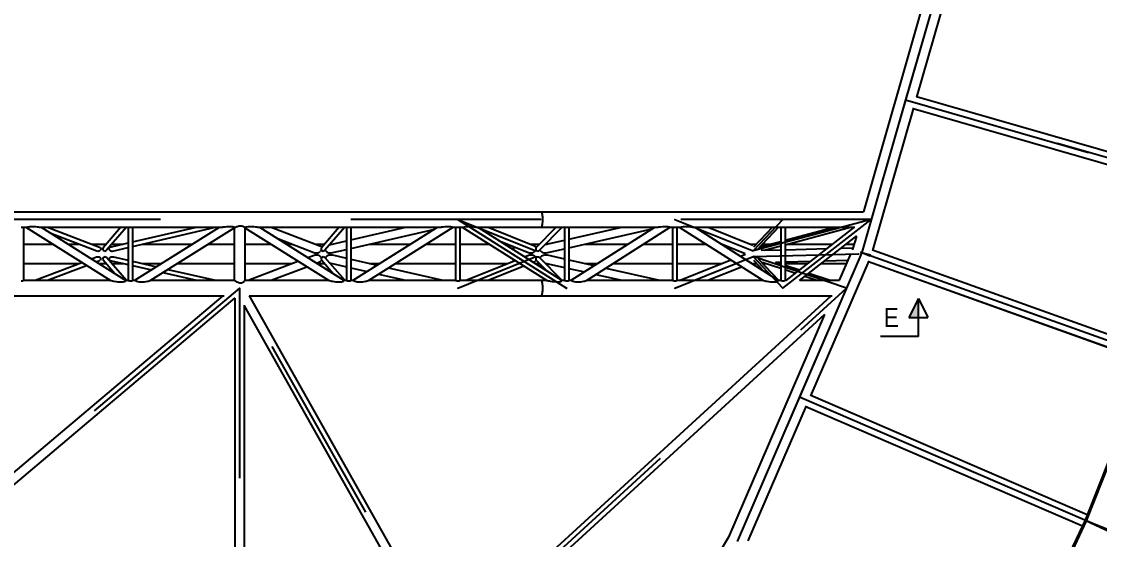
# Model space of a CAD drawing. Header units: millimetres. Extents: x 150209.93 to 150215.05, y 136675.65 to 136679.93.
# Drawn here: x 150214.195 to 150214.761, y 136676.661 to 136676.933 of the extents above; entities that cross this region are included whole.
import ezdxf

# ---------------------------------------------------------------- set-up
doc = ezdxf.new("R2010")
doc.units = ezdxf.units.MM
doc.header["$LTSCALE"] = 0.25
doc.linetypes.add('CENTER', pattern=[50.8, 31.75, -6.35, 6.35, -6.35])
doc.linetypes.add('XKITLINE00', pattern=[0])
doc.styles.add('ARIAL', font='arial.ttf')
doc.styles.add('ROMANS', font='romans.shx')
doc.dimstyles.new('MD300', dxfattribs={"dimtxt": 2.5, "dimasz": 2.5, "dimexe": 1, "dimexo": 1, "dimgap": 0.5, "dimtad": 1, "dimdec": 1, "dimlfac": 50, "dimrnd": 0.5, "dimdsep": 46, "dimtxsty": 'ROMANS', "dimcen": 1, "dimclrd": 146, "dimclre": 146, "dimclrt": 30, "dimadec": 1, "dimazin": 2, "dimtfac": 1, "dimtdec": 1, "dimtmove": 0, "dimatfit": 1, "dimfxl": 1, "dimtolj": 1, "dimtzin": 0, "dimlwd": -1, "dimlwe": -1, "dimarcsym": 0})

# ---------------------------------------------------------------- blocks, each defined once
blk = doc.blocks.new('çatıı')
at = {"color": 8, "linetype": 'CENTER'}
for p, q in [((28768.7, 6705.8), (28538.4, 5903.8)), ((28768.7, 6705.8), (28538.4, 5903.8)), ((28768.7, 6705.8), (28653.5, 6304.8)), ((28653.5, 6304.8), (28538.4, 5903.8)), ((29532.9, 6051.8), (28653.5, 6304.8)), ((28653.5, 6304.8), (29651.6, 6017.7)), ((27695.3, 5990.3), (26261.4, 5990.3)), ((27476.6, 5990.3), (27762.9, 5810.3)), ((27476.6, 5990.3), (27681.8, 5907.8)), ((28563.2, 5990.3), (27695.3, 5990.3)), ((28047, 5990.3), (28252.9, 5907.8)), ((28563.2, 5990.3), (28252.9, 5907.8)), ((28331.2, 5990.3), (28252.9, 5907.8)), ((28331.2, 5810.3), (28563.2, 5990.3)), ((27476.6, 5810.3), (27681.8, 5892.8)), ((28047, 5810.3), (28252.9, 5892.8)), ((28538.4, 5903.8), (28210.8, 5144.6)), ((28538.4, 5903.8), (28210.8, 5144.6)), ((28252.9, 5892.8), (28530.8, 5900.3)), ((28498.3, 5810.3), (28252.9, 5892.8)), ((28331.2, 5810.3), (28252.9, 5892.8)), ((28538.4, 5903.8), (28374.6, 5524.2)), ((29387.1, 5599.7), (28538.4, 5903.8)), ((28538.4, 5903.8), (29503.3, 5558)), ((26903.1, 5810.3), (25173.6, 4350.3)), ((27725.5, 4350.3), (26903.1, 5810.3)), ((26903.1, 4350.3), (28498.3, 5810.3)), ((26903.1, 5810.3), (26903.1, 4350.3)), ((29128.3, 5198.9), (29298.9, 5631.3)), ((28374.6, 5524.2), (28210.8, 5144.6)), ((29214.4, 5161.8), (28374.6, 5524.2)), ((28374.6, 5524.2), (29327.8, 5112.9)), ((28930.7, 4778.2), (29128.3, 5198.9))]:
    blk.add_line(p, q, dxfattribs=at)
at = {"color": 8, "linetype": 'XKITLINE00'}
for p, q in [((28743.8, 6711.4), (28542.6, 6010.6)), ((28789.6, 6686.7), (28681.9, 6311.5)), ((28682.4, 6313.3), (29443.6, 6094.3)), ((28682.4, 6313.3), (29443.6, 6094.3)), ((28674, 6284.1), (28566.3, 5909)), ((28673.5, 6282.3), (29434.7, 6063.3)), ((28673.5, 6282.3), (29434.7, 6063.3)), ((26261.4, 6010.6), (27695.3, 6010.6)), ((27695.3, 6010.6), (27696.1, 6010.3)), ((27695.3, 6010.6), (27696.1, 6010.3)), ((27695.3, 6010.6), (28543.2, 6010.6)), ((27696.1, 6010.3), (27696.8, 6009.4)), ((27696.1, 6010.3), (27696.8, 6009.4)), ((27696.8, 6009.4), (27697.4, 6007.9)), ((27696.8, 6009.4), (27697.4, 6007.9)), ((27697.4, 6007.9), (27698, 6005.8)), ((27697.4, 6007.9), (27698, 6005.8)), ((27698, 6005.8), (27698.5, 6003.3)), ((27698.5, 5977.2), (27698, 5974.7)), ((27698.5, 6003.3), (27698.9, 6000.4)), ((27698.9, 5980.1), (27698.5, 5977.2)), ((27698.9, 6000.4), (27699.2, 5997.2)), ((27699.2, 5983.3), (27698.9, 5980.1)), ((27699.2, 5997.2), (27699.4, 5993.8)), ((27699.4, 5986.7), (27699.2, 5983.3)), ((27699.4, 5993.8), (27699.5, 5990.3)), ((27699.5, 5990.3), (27699.4, 5986.7)), ((26329.5, 5970.3), (26331.2, 5970.3)), ((26331.2, 5970.3), (26332.8, 5970.2)), ((26332.8, 5970.2), (26334.1, 5970)), ((26334.1, 5970), (26334.5, 5969.9)), ((26334.3, 5970), (26342.7, 5970)), ((26334.4, 5969.9), (26334.5, 5969.9)), ((26334.5, 5969.9), (26334.8, 5970)), ((26334.5, 5969.9), (26334.9, 5969.9)), ((26334.9, 5969.9), (26335.2, 5970)), ((26335.2, 5970), (26335.2, 5830.3)), ((26341.3, 5970), (26563.4, 5830.6)), ((26341.4, 5970), (26342.6, 5969.9)), ((26342.4, 5970), (26342.6, 5970)), ((26342.6, 5969.9), (26344.2, 5970.3)), ((26342.6, 5969.9), (26342.6, 5969.9)), ((26344.2, 5970.3), (26345.5, 5970.5)), ((26345.5, 5970.5), (26346.4, 5970.8)), ((26346.4, 5970.8), (26349.2, 5971.3)), ((26349.2, 5971.3), (26352.2, 5971.6)), ((26352.2, 5971.6), (26352.8, 5971.7)), ((26352.8, 5971.7), (26356.8, 5972.1)), ((26356.8, 5972.1), (26361.4, 5972)), ((26361.4, 5972), (26366.4, 5971.7)), ((26366.4, 5971.7), (26366.9, 5971.6)), ((26366.9, 5971.6), (26371.2, 5971.3)), ((26371.2, 5971.3), (26375.6, 5970.7)), ((26375.6, 5970.7), (26377, 5970.5)), ((26377, 5970.5), (26379.1, 5970.3)), ((26379.1, 5970.3), (26381.5, 5969.9)), ((26381.2, 5970), (26612.9, 5970)), ((26381.3, 5970), (26381.4, 5970)), ((26381.5, 5969.9), (26382.3, 5970)), ((26381.5, 5969.9), (26381.5, 5969.9)), ((26382.3, 5970), (26604.8, 5830.4)), ((26398.4, 5970), (26535.4, 5917.5)), ((26407, 5954.5), (26528.6, 5907.9)), ((26591.2, 5970), (26544.5, 5916)), ((26606.2, 5970), (26554, 5909.6)), ((26610.6, 5970), (26610.6, 5830.6)), ((26610.8, 5970), (26611.6, 5969.9)), ((26611.2, 5970), (26612, 5969.9)), ((26611.6, 5969.9), (26612.7, 5969.9)), ((26612, 5969.9), (26612.7, 5969.9)), ((26612.7, 5969.9), (26612.9, 5970)), ((26612.9, 5970), (26614.5, 5970.2)), ((26614.5, 5970.2), (26616.3, 5970.3)), ((26616.3, 5970.3), (26618, 5970.3)), ((26618, 5970.3), (26619.6, 5970.2)), ((26619.6, 5970.2), (26620.9, 5970)), ((26620.9, 5970), (26621.3, 5969.9)), ((26621.1, 5970), (26853.3, 5970)), ((26621.2, 5969.9), (26621.3, 5969.9)), ((26621.3, 5969.9), (26621.6, 5970)), ((26621.3, 5969.9), (26621.7, 5969.9)), ((26621.7, 5969.9), (26622, 5970)), ((26622, 5919.7), (26840.2, 5970)), ((26622, 5931.3), (26789.7, 5970)), ((26622, 5970), (26622, 5830.3)), ((26628.1, 5830.6), (26850.2, 5970)), ((26668.7, 5830.3), (26890.8, 5969.7)), ((26851.1, 5970), (26852.8, 5969.9)), ((26852, 5970), (26853, 5969.9)), ((26852.8, 5969.9), (26852.9, 5969.9)), ((26852.9, 5969.9), (26856.2, 5970.3)), ((26856.2, 5970.3), (26858.7, 5970.5)), ((26858.7, 5970.5), (26860.5, 5970.8)), ((26860.5, 5970.8), (26865.4, 5971.3)), ((26865.4, 5971.3), (26869.9, 5971.6)), ((26869.9, 5971.6), (26870.6, 5971.7)), ((26870.6, 5971.7), (26875.7, 5972)), ((26875.7, 5972), (26880.2, 5972)), ((26880.2, 5972), (26883.9, 5971.7)), ((26883.9, 5971.7), (26884.3, 5971.6)), ((26884.3, 5971.6), (26887, 5971.3)), ((26887, 5971.3), (26889.1, 5970.8)), ((26889.1, 5970.8), (26889.5, 5970.5)), ((26889.4, 5968.8), (26889.4, 5830.6)), ((26889.5, 5970.5), (26890.5, 5970.3)), ((26890, 5969.2), (26890.5, 5969.3)), ((26890.5, 5970.3), (26891, 5969.9)), ((26890.8, 5969.7), (26890.5, 5969.3)), ((26890.6, 5969.5), (26890.7, 5969.6)), ((26890.8, 5969.7), (26891.1, 5970)), ((26891, 5970), (26891.1, 5970)), ((26891.1, 5970), (26892.4, 5970.4)), ((26892.4, 5970.4), (26893.1, 5970.5)), ((26893.1, 5970.5), (26894.5, 5971.1)), ((26894.5, 5971.1), (26896.3, 5971.6)), ((26896.3, 5971.6), (26897.1, 5972)), ((26897.1, 5972), (26900, 5973)), ((26900, 5973), (26902.2, 5973.4)), ((26902.2, 5973.4), (26903.1, 5973.6)), ((26903.1, 5973.6), (26906.1, 5973.8)), ((26906.1, 5973.8), (26909, 5973.5)), ((26909, 5973.5), (26909.3, 5973.4)), ((26909.3, 5973.4), (26911.6, 5972.8)), ((26911.6, 5972.8), (26913.7, 5971.8)), ((26913.7, 5971.8), (26913.9, 5971.6)), ((26913.9, 5971.6), (26915.4, 5971)), ((26915.4, 5971), (26915.9, 5970.5)), ((26915.9, 5970.5), (26916.4, 5970.3)), ((26916.4, 5970.3), (26916.5, 5970.1)), ((26916.5, 5970), (26917.8, 5970.3)), ((26916.5, 5970.1), (26916.7, 5969.2)), ((26916.7, 5969.2), (26916.7, 5830)), ((26916.7, 5968.8), (27137, 5830.6)), ((26917.8, 5970.3), (26919.1, 5970.5)), ((26919.1, 5970.5), (26920, 5970.8)), ((26920, 5970.8), (26922.8, 5971.3)), ((26922.8, 5971.3), (26925.8, 5971.6)), ((26925.8, 5971.6), (26926.4, 5971.7)), ((26926.4, 5971.7), (26930.4, 5972.1)), ((26930.4, 5972.1), (26935, 5972)), ((26935, 5972), (26940, 5971.7)), ((26940, 5971.7), (26940.5, 5971.6)), ((26940.5, 5971.6), (26944.8, 5971.3)), ((26944.8, 5971.3), (26949.2, 5970.7)), ((26949.2, 5970.7), (26950.6, 5970.5)), ((26950.6, 5970.5), (26952.7, 5970.3)), ((26952.7, 5970.3), (26955.1, 5969.9)), ((26954.8, 5970), (27186.5, 5970)), ((26954.9, 5970), (26955, 5970)), ((26955.1, 5969.9), (26955.9, 5970)), ((26955.1, 5969.9), (26955.1, 5969.9)), ((26955.9, 5970), (27178.4, 5830.4)), ((26986.7, 5970), (27114.6, 5921)), ((27164.8, 5970), (27118.3, 5916.2)), ((27179.8, 5970), (27127.6, 5909.6)), ((27184.2, 5970), (27184.2, 5830.6)), ((27184.4, 5970), (27185.2, 5969.9)), ((27184.8, 5970), (27185.6, 5969.9)), ((27185.2, 5969.9), (27186.3, 5969.9)), ((27185.6, 5969.9), (27186.3, 5969.9)), ((27186.3, 5969.9), (27186.5, 5970)), ((27186.5, 5970), (27188.1, 5970.2)), ((27188.1, 5970.2), (27189.9, 5970.3)), ((27189.9, 5970.3), (27191.6, 5970.3)), ((27191.6, 5970.3), (27193.2, 5970.2)), ((27193.2, 5970.2), (27194.5, 5970)), ((27194.5, 5970), (27194.9, 5969.9)), ((27194.7, 5970), (27426.9, 5970)), ((27194.8, 5969.9), (27194.9, 5969.9)), ((27194.9, 5969.9), (27195.2, 5970)), ((27194.9, 5969.9), (27195.3, 5969.9)), ((27195.3, 5969.9), (27195.6, 5970)), ((27195.6, 5936.7), (27340, 5970)), ((27195.6, 5970), (27195.6, 5830.3)), ((27195.6, 5914.3), (27416.1, 5965.1)), ((27201.7, 5830.6), (27423.8, 5970)), ((27242.3, 5830.3), (27464.8, 5970)), ((27424.6, 5970), (27426.4, 5969.9)), ((27425.5, 5970), (27426.5, 5969.9)), ((27426.4, 5969.9), (27426.5, 5969.9)), ((27426.5, 5969.9), (27429.8, 5970.3)), ((27429.8, 5970.3), (27432.3, 5970.5)), ((27432.3, 5970.5), (27434.1, 5970.8)), ((27434.1, 5970.8), (27439, 5971.3)), ((27439, 5971.3), (27443.5, 5971.6)), ((27443.5, 5971.6), (27444.2, 5971.7)), ((27444.2, 5971.7), (27449.3, 5972.1)), ((27449.3, 5972.1), (27453.8, 5972.1)), ((27453.8, 5972.1), (27457.5, 5971.7)), ((27457.5, 5971.7), (27457.9, 5971.6)), ((27457.9, 5971.6), (27460.6, 5971.3)), ((27460.6, 5971.3), (27462.7, 5970.8)), ((27462.7, 5970.8), (27463.1, 5970.5)), ((27463.1, 5970.5), (27464.1, 5970.3)), ((27464.1, 5970.3), (27464.6, 5969.9)), ((27464.6, 5970), (27473.3, 5970)), ((27464.6, 5969.9), (27464.8, 5970)), ((27470.9, 5970), (27470.9, 5830.6)), ((27471.2, 5970), (27472, 5969.9)), ((27471.6, 5970), (27472.4, 5969.9)), ((27472, 5969.9), (27473, 5969.9)), ((27472.4, 5969.9), (27473.1, 5969.9)), ((27473, 5969.9), (27473.3, 5970)), ((27473.3, 5970), (27474.9, 5970.2)), ((27474.9, 5970.2), (27476.6, 5970.3)), ((27476.6, 5970.3), (27478.4, 5970.3)), ((27478.4, 5970.3), (27480, 5970.2)), ((27480, 5970.2), (27481.3, 5970)), ((27481.3, 5970), (27481.7, 5969.9)), ((27481.5, 5970), (27489.9, 5970)), ((27481.6, 5969.9), (27481.7, 5969.9)), ((27481.7, 5969.9), (27481.9, 5970)), ((27481.7, 5969.9), (27482.1, 5969.9)), ((27482.1, 5969.9), (27482.3, 5970)), ((27482.3, 5970), (27482.3, 5830.3)), ((27488.4, 5970), (27710, 5830.6)), ((27488.6, 5970), (27489.7, 5969.9)), ((27489.5, 5970), (27489.8, 5970)), ((27489.7, 5969.9), (27489.8, 5969.9)), ((27489.8, 5969.9), (27491.4, 5970.3)), ((27491.4, 5970.3), (27492.7, 5970.4)), ((27492.7, 5970.4), (27493.6, 5970.8)), ((27493.6, 5970.8), (27496.4, 5971.3)), ((27496.4, 5971.3), (27499.4, 5971.6)), ((27499.4, 5971.6), (27500, 5971.7)), ((27500, 5971.7), (27504.1, 5972)), ((27504.1, 5972), (27508.7, 5971.9)), ((27508.7, 5971.9), (27513.7, 5971.6)), ((27513.7, 5971.6), (27514, 5971.6)), ((27514, 5971.6), (27518.4, 5971.2)), ((27518.4, 5971.2), (27522.8, 5970.7)), ((27522.8, 5970.7), (27524, 5970.4)), ((27524, 5970.4), (27526.3, 5970.2)), ((27526.3, 5970.2), (27528.5, 5969.9)), ((27528.1, 5970), (27695.3, 5970)), ((27528.5, 5969.9), (27528.6, 5969.9)), ((27528.6, 5969.9), (27529.4, 5970)), ((27529.4, 5970), (27751.4, 5830.4)), ((27556.5, 5970), (27678.2, 5921)), ((27735, 5970), (27682.1, 5916.2)), ((27750.8, 5970), (27691.5, 5909.6)), ((27695.3, 5970), (27696.1, 5970.3)), ((27695.3, 5970), (27696.1, 5970.3)), ((27695.3, 5970), (27759.7, 5970)), ((27696.8, 5971.2), (27696.1, 5970.3)), ((27696.8, 5971.2), (27696.1, 5970.3)), ((27697.4, 5972.7), (27696.8, 5971.2)), ((27697.4, 5972.7), (27696.8, 5971.2)), ((27698, 5974.7), (27697.4, 5972.7)), ((27698, 5974.7), (27697.4, 5972.7)), ((27757.2, 5970), (27757.2, 5830.6)), ((27757.4, 5970), (27758.2, 5969.9)), ((27757.8, 5970), (27758.6, 5969.9)), ((27758.2, 5969.9), (27759.4, 5969.9)), ((27758.6, 5969.9), (27759.4, 5969.9)), ((27759.4, 5969.9), (27759.5, 5970)), ((27759.5, 5970), (27761.1, 5970.1)), ((27761.1, 5970.1), (27762.9, 5970.3)), ((27762.9, 5970.3), (27764.6, 5970.3)), ((27764.6, 5970.3), (27766.2, 5970.2)), ((27766.2, 5970.2), (27767.5, 5970.1)), ((27767.5, 5970.1), (27767.9, 5969.9)), ((27767.8, 5970), (27997.8, 5970)), ((27767.9, 5969.9), (27768.2, 5970)), ((27767.9, 5969.9), (27768.3, 5969.9)), ((27768.3, 5969.9), (27768.6, 5970)), ((27768.6, 5938.6), (27907.6, 5970)), ((27768.6, 5970), (27768.6, 5830.3)), ((27768.6, 5916.2), (27987.9, 5965.7)), ((27774.5, 5830.6), (27994.6, 5970)), ((27814.9, 5830.3), (28035.3, 5970)), ((27995.4, 5970), (27997.2, 5969.9)), ((27996.3, 5970), (27997.5, 5969.9)), ((27997.2, 5969.9), (27997.4, 5969.9)), ((27997.4, 5969.9), (28000.5, 5970.3)), ((28000.5, 5970.3), (28003.3, 5970.5)), ((28003.3, 5970.5), (28004.7, 5970.7)), ((28004.7, 5970.7), (28009.7, 5971.3)), ((28009.7, 5971.3), (28014.5, 5971.7)), ((28014.5, 5971.7), (28014.8, 5971.7)), ((28014.8, 5971.7), (28019.9, 5972.1)), ((28019.9, 5972.1), (28024.5, 5972.1)), ((28024.5, 5972.1), (28028.2, 5971.8)), ((28028.2, 5971.8), (28028.7, 5971.7)), ((28028.7, 5971.7), (28031.2, 5971.4)), ((28031.2, 5971.4), (28033.3, 5970.8)), ((28033.3, 5970.8), (28033.8, 5970.5)), ((28033.8, 5970.5), (28034.6, 5970.3)), ((28034.6, 5970.3), (28035.2, 5970)), ((28035.2, 5970), (28043.7, 5970)), ((28035.2, 5970), (28035.3, 5970)), ((28035.2, 5969.9), (28035.3, 5970)), ((28041.3, 5970), (28041.3, 5830.6)), ((28041.5, 5970), (28041.6, 5970)), ((28041.6, 5970), (28042.4, 5969.9)), ((28041.9, 5970), (28042, 5970)), ((28042.4, 5970), (28042.7, 5969.9)), ((28042.4, 5969.9), (28043.5, 5969.9)), ((28043.5, 5969.9), (28043.7, 5970)), ((28043.7, 5970), (28045.2, 5970.2)), ((28045.2, 5970.2), (28047, 5970.3)), ((28047, 5970.3), (28048.8, 5970.3)), ((28048.8, 5970.3), (28050.4, 5970.2)), ((28050.4, 5970.2), (28051.6, 5970.1)), ((28051.6, 5970.1), (28052.1, 5969.9)), ((28052, 5970), (28060.2, 5970)), ((28052.1, 5970), (28052.3, 5970)), ((28052.1, 5969.9), (28052.3, 5970)), ((28052.1, 5969.9), (28052.4, 5969.9)), ((28052.4, 5969.9), (28052.7, 5970)), ((28052.5, 5970), (28052.7, 5970)), ((28052.7, 5970), (28052.7, 5830.3)), ((28058.7, 5970), (28278.7, 5830.6)), ((28058.7, 5970), (28058.8, 5969.9)), ((28058.8, 5969.9), (28058.8, 5969.9)), ((28058.8, 5969.9), (28060, 5969.9)), ((28059.7, 5970), (28059.7, 5969.9)), ((28060, 5969.9), (28060.1, 5969.9)), ((28060.1, 5969.9), (28061.5, 5970.3)), ((28061.5, 5970.3), (28063.2, 5970.6)), ((28063.2, 5970.6), (28063.7, 5970.8)), ((28063.7, 5970.8), (28066.5, 5971.4)), ((28066.5, 5971.4), (28069.8, 5971.8)), ((28069.8, 5971.8), (28070, 5971.8)), ((28070, 5971.8), (28073.9, 5972.2)), ((28073.9, 5972.2), (28078.4, 5972.2)), ((28078.4, 5972.2), (28083.3, 5971.9)), ((28083.3, 5971.9), (28084.4, 5971.8)), ((28084.4, 5971.8), (28088.1, 5971.5)), ((28088.1, 5971.5), (28092.5, 5970.9)), ((28092.5, 5970.9), (28094.4, 5970.6)), ((28094.4, 5970.6), (28096, 5970.4)), ((28096, 5970.4), (28098.5, 5970)), ((28098.5, 5970), (28098.7, 5969.9)), ((28098.6, 5970), (28327.8, 5970)), ((28098.7, 5969.9), (28099.5, 5969.9)), ((28099.4, 5970), (28099.4, 5969.9)), ((28099.5, 5969.9), (28319.9, 5830.3)), ((28134.4, 5970), (28252.2, 5922.8)), ((28304.1, 5970), (28254.1, 5917.3)), ((28319.7, 5970), (28262.6, 5909.8)), ((28325.5, 5970), (28325.5, 5830.6)), ((28325.7, 5969.9), (28325.7, 5969.9)), ((28325.7, 5970), (28325.7, 5969.9)), ((28325.7, 5969.9), (28326.6, 5969.9)), ((28326, 5970), (28326.1, 5969.9)), ((28326.6, 5969.9), (28327.7, 5969.9)), ((28327.7, 5969.9), (28327.8, 5970)), ((28327.8, 5970), (28329.4, 5970.2)), ((28329.4, 5970.2), (28331.2, 5970.3)), ((28331.2, 5970.3), (28332.9, 5970.3)), ((28332.9, 5970.3), (28334.5, 5970.3)), ((28334.5, 5970.3), (28335.8, 5970.1)), ((28335.8, 5970.1), (28336.3, 5969.9)), ((28336.2, 5970), (28520.6, 5970)), ((28336.3, 5969.9), (28336.6, 5969.9)), ((28336.3, 5970), (28336.3, 5969.9)), ((28336.6, 5970), (28336.7, 5969.9)), ((28336.6, 5969.9), (28336.9, 5969.9)), ((28336.9, 5924.2), (28509, 5970)), ((28336.9, 5936), (28464.7, 5970)), ((28336.9, 5969.9), (28336.9, 5830.4)), ((28339.5, 5830.5), (28519.3, 5970)), ((26335.2, 5925.7), (26411.9, 5925.7)), ((26452.9, 5925.7), (26482.3, 5925.7)), ((26514, 5925.7), (26552.9, 5925.7)), ((26563.1, 5917.8), (26610.6, 5928.7)), ((26567.9, 5925.7), (26597.4, 5925.7)), ((26647.8, 5925.7), (26779.6, 5925.7)), ((26820.7, 5925.7), (26889.4, 5925.7)), ((26916.7, 5925.7), (26985.5, 5925.7)), ((27003.6, 5940.1), (27098.4, 5903.7)), ((27026.5, 5925.7), (27041.2, 5925.7)), ((27102.3, 5925.7), (27126.5, 5925.7)), ((27114.6, 5921), (27116.5, 5919.9)), ((27140, 5923.9), (27184.2, 5934.1)), ((27141.5, 5925.7), (27147.7, 5925.7)), ((27244.7, 5925.7), (27353.2, 5925.7)), ((27394.2, 5925.7), (27470.9, 5925.7)), ((27482.3, 5925.7), (27558.9, 5925.7)), ((27585.5, 5934.7), (27662.4, 5903.8)), ((27599.9, 5925.7), (27607.9, 5925.7)), ((27666.6, 5925.7), (27691.5, 5925.7)), ((27678.2, 5921), (27680.1, 5919.9)), ((27706, 5924.4), (27757.2, 5936)), ((27707.2, 5925.7), (27711.5, 5925.7)), ((27810.5, 5925.7), (27924.6, 5925.7)), ((27965.4, 5925.7), (28041.3, 5925.7)), ((28052.7, 5925.7), (28128.6, 5925.7)), ((28165.7, 5928), (28231.9, 5901.5)), ((28169.4, 5925.7), (28171.5, 5925.7)), ((28244.9, 5925.7), (28262.1, 5925.7)), ((28270.8, 5918.4), (28325.5, 5933)), ((28277.7, 5925.7), (28298.1, 5925.7)), ((28282.1, 5909.7), (28325.5, 5921.2)), ((28342.4, 5925.7), (28462.1, 5925.7)), ((28374.8, 5830.3), (28525.5, 5947.2)), ((28497.8, 5925.7), (28518.3, 5925.7)), ((28524.2, 5946.1), (28514.4, 5912.3)), ((26514.3, 5887.2), (26527.3, 5892.1)), ((26527.3, 5892.1), (26529.4, 5892.7)), ((26528.6, 5907.9), (26530.8, 5907.5)), ((26529.4, 5892.7), (26531.7, 5892.7)), ((26530.8, 5907.5), (26533, 5907.7)), ((26531.7, 5892.7), (26533.9, 5892.2)), ((26533, 5907.7), (26535.1, 5908.3)), ((26533.9, 5892.2), (26535.7, 5891.2)), ((26535.1, 5908.3), (26536.8, 5909.5)), ((26535.4, 5917.5), (26537.1, 5916.7)), ((26537, 5909.8), (26536.8, 5909.5)), ((26538, 5910.9), (26537, 5909.8)), ((26537.1, 5916.7), (26537.1, 5916.6)), ((26537.1, 5916.6), (26538.2, 5915.5)), ((26538.7, 5912.5), (26538, 5910.9)), ((26538.2, 5915.5), (26538.8, 5914.1)), ((26538.8, 5914.1), (26538.7, 5913.4)), ((26538.7, 5913.4), (26538.7, 5912.5)), ((26543.8, 5914.6), (26543.7, 5913.4)), ((26543.7, 5913.4), (26543.7, 5913.1)), ((26543.7, 5913.1), (26544.1, 5911.4)), ((26544.5, 5916), (26543.8, 5914.6)), ((26544.1, 5911.4), (26544.9, 5910)), ((26544.9, 5910), (26545.1, 5909.8)), ((26545.1, 5909.8), (26546.2, 5908.7)), ((26546.2, 5908.7), (26547.8, 5907.9)), ((26546.4, 5891.6), (26548, 5892.4)), ((26547.8, 5907.9), (26549.5, 5907.5)), ((26548, 5892.4), (26549.8, 5892.8)), ((26549.5, 5907.5), (26551.2, 5907.7)), ((26549.8, 5892.8), (26551.5, 5892.6)), ((26551.2, 5907.7), (26552.8, 5908.4)), ((26551.5, 5892.6), (26553, 5891.8)), ((26552.8, 5908.4), (26554, 5909.6)), ((26560.2, 5916.4), (26559.5, 5915.1)), ((26559.5, 5915.1), (26559.7, 5913.6)), ((26559.7, 5913.6), (26559.8, 5913.4)), ((26559.8, 5913.4), (26560.2, 5912)), ((26560.2, 5916.4), (26560.5, 5916.6)), ((26560.2, 5912), (26561.4, 5910.4)), ((26560.5, 5916.6), (26561.3, 5917.3)), ((26561.3, 5917.3), (26563.1, 5917.8)), ((26561.4, 5910.4), (26562.2, 5909.8)), ((26562.2, 5909.8), (26563, 5909.1)), ((26563, 5909.1), (26565, 5908.1)), ((26565, 5908.1), (26567.2, 5907.6)), ((26565.5, 5892), (26567.7, 5892.6)), ((26567.2, 5907.6), (26569.4, 5907.6)), ((26567.7, 5892.6), (26570, 5892.7)), ((26569.4, 5907.6), (26610.6, 5917.1)), ((26570, 5892.7), (26572.2, 5892.3)), ((26572.2, 5892.3), (26610.6, 5883.5)), ((27082.3, 5890.6), (27099, 5897)), ((27098.4, 5903.7), (27101.3, 5902.8)), ((27099, 5897), (27102, 5897.7)), ((27101.3, 5902.8), (27104.4, 5902.4)), ((27102, 5897.7), (27105.2, 5897.9)), ((27104.4, 5902.4), (27107.5, 5902.5)), ((27105.2, 5897.9), (27108.2, 5897.5)), ((27107.5, 5902.5), (27110.4, 5903.2)), ((27108.2, 5897.5), (27111, 5896.6)), ((27110.4, 5903.2), (27113, 5904.3)), ((27111, 5896.6), (27113.5, 5895.2)), ((27113, 5904.3), (27115.1, 5906)), ((27113.5, 5895.2), (27114.5, 5894.3)), ((27114.5, 5894.3), (27115.5, 5893.5)), ((27116.9, 5907.9), (27115.1, 5906)), ((27115.5, 5893.5), (27117, 5891.5)), ((27116.5, 5919.9), (27116.8, 5919.5)), ((27116.8, 5919.5), (27117.9, 5918.3)), ((27118, 5909.8), (27116.9, 5907.9)), ((27117.8, 5915.1), (27117.7, 5913.6)), ((27117.7, 5913.6), (27117.8, 5913.4)), ((27118, 5915.5), (27117.8, 5915.1)), ((27117.8, 5913.4), (27117.9, 5911.7)), ((27117.9, 5918.3), (27118.6, 5916.6)), ((27117.9, 5911.7), (27118.2, 5910.7)), ((27118.3, 5916.2), (27118, 5915.5)), ((27118.1, 5910), (27118, 5909.8)), ((27118.3, 5910.5), (27118.1, 5910)), ((27118.2, 5910.7), (27118.3, 5910.3)), ((27118.3, 5910.3), (27118.5, 5910)), ((27118.5, 5910), (27118.7, 5909.8)), ((27118.7, 5909.8), (27119.8, 5908.7)), ((27119.8, 5908.7), (27121.4, 5907.9)), ((27120, 5891.6), (27121.6, 5892.4)), ((27121.4, 5907.9), (27123.1, 5907.5)), ((27121.6, 5892.4), (27123.4, 5892.8)), ((27123.1, 5907.5), (27124.8, 5907.7)), ((27123.4, 5892.8), (27125.1, 5892.6)), ((27124.8, 5907.7), (27126.4, 5908.4)), ((27125.1, 5892.6), (27126.6, 5891.8)), ((27126.4, 5908.4), (27127.6, 5909.6)), ((27128.2, 5910.3), (27128.6, 5909.8)), ((27128.6, 5909.8), (27129.1, 5908.8)), ((27129.1, 5908.8), (27130.9, 5906.8)), ((27130.8, 5892.7), (27129.3, 5890.5)), ((27130.8, 5892.7), (27132.7, 5894.3)), ((27130.9, 5906.8), (27131.9, 5906)), ((27131.9, 5906), (27133, 5905)), ((27132.9, 5894.5), (27132.7, 5894.3)), ((27132.9, 5894.5), (27135.3, 5896.1)), ((27133, 5905), (27135.5, 5903.6)), ((27135.3, 5896.1), (27138, 5897.2)), ((27135.5, 5903.6), (27138.3, 5902.7)), ((27138, 5897.2), (27141.1, 5897.8)), ((27138.3, 5902.7), (27141.3, 5902.4)), ((27141.1, 5897.8), (27144.2, 5897.9)), ((27141.3, 5902.4), (27144.4, 5902.6)), ((27144.2, 5897.9), (27147.3, 5897.4)), ((27144.4, 5902.6), (27184.2, 5911.7)), ((27147.3, 5897.4), (27184.2, 5888.9)), ((27622.2, 5919.9), (27622.6, 5918.2)), ((27622.2, 5919.9), (27622.6, 5918.2)), ((27622.6, 5918.2), (27623.1, 5915.2)), ((27622.6, 5918.2), (27623.1, 5915.2)), ((27623.1, 5915.2), (27623.6, 5911.8)), ((27623.1, 5915.2), (27623.6, 5911.8)), ((27623.6, 5911.8), (27623.7, 5910.7)), ((27623.6, 5911.8), (27623.7, 5910.7)), ((27652.3, 5892.7), (27663, 5897)), ((27662.4, 5903.8), (27665.3, 5902.8)), ((27663, 5897), (27666, 5897.7)), ((27665.3, 5902.8), (27668.4, 5902.4)), ((27666, 5897.7), (27669.1, 5897.9)), ((27668.4, 5902.4), (27671.4, 5902.5)), ((27669.1, 5897.9), (27672.2, 5897.5)), ((27671.4, 5902.5), (27674.2, 5903.2)), ((27672.2, 5897.5), (27674.9, 5896.6)), ((27674.2, 5903.2), (27676.8, 5904.4)), ((27674.9, 5896.6), (27677.3, 5895.2)), ((27676.8, 5904.4), (27678.9, 5906)), ((27677.3, 5895.2), (27678.4, 5894.2)), ((27678.4, 5894.2), (27679.3, 5893.4)), ((27680.7, 5907.9), (27678.9, 5906)), ((27679.3, 5893.4), (27680.9, 5891.4)), ((27680.1, 5919.9), (27680.4, 5919.5)), ((27680.4, 5919.5), (27681.5, 5918.4)), ((27681.7, 5909.8), (27680.7, 5907.9)), ((27681.5, 5918.4), (27682.3, 5916.7)), ((27681.9, 5915.5), (27681.7, 5915.1)), ((27681.7, 5915.1), (27681.7, 5913.5)), ((27681.7, 5913.5), (27681.7, 5913.3)), ((27681.7, 5913.3), (27681.8, 5911.7)), ((27681.9, 5910.1), (27681.7, 5909.8)), ((27681.8, 5911.7), (27682.1, 5910.7)), ((27682.1, 5916.2), (27681.9, 5915.5)), ((27682.1, 5910.8), (27681.9, 5910.1)), ((27682.1, 5910.7), (27682.2, 5910.5)), ((27682.2, 5910.5), (27682.5, 5910)), ((27682.3, 5916.7), (27682.4, 5916.6)), ((27682.4, 5916.6), (27682.4, 5916.5)), ((27682.5, 5910), (27682.6, 5909.8)), ((27682.6, 5909.8), (27683.8, 5908.7)), ((27683.8, 5908.7), (27685.3, 5907.9)), ((27684, 5891.6), (27685.6, 5892.4)), ((27685.3, 5907.9), (27687.1, 5907.5)), ((27685.6, 5892.4), (27687.4, 5892.7)), ((27687.1, 5907.5), (27688.8, 5907.8)), ((27687.4, 5892.7), (27689.1, 5892.5)), ((27688.8, 5907.8), (27690.3, 5908.5)), ((27689.1, 5892.5), (27690.6, 5891.8)), ((27690.3, 5908.5), (27691.5, 5909.6)), ((27691.6, 5909.8), (27691.5, 5909.6)), ((27692.2, 5910.4), (27692.6, 5909.9)), ((27692.6, 5909.9), (27693.2, 5908.9)), ((27693.2, 5908.9), (27695, 5906.8)), ((27695, 5892.6), (27693.3, 5890.5)), ((27695, 5906.8), (27696, 5906.1)), ((27695, 5892.6), (27696.8, 5894.2)), ((27696, 5906.1), (27697.2, 5905.1)), ((27697.1, 5894.5), (27696.8, 5894.2)), ((27697.1, 5894.5), (27699.5, 5896)), ((27697.2, 5905.1), (27699.8, 5903.7)), ((27699.5, 5896), (27702.3, 5897.1)), ((27699.8, 5903.7), (27702.6, 5902.9)), ((27702.3, 5897.1), (27705.4, 5897.7)), ((27702.6, 5902.9), (27705.7, 5902.5)), ((27705.4, 5897.7), (27708.6, 5897.7)), ((27705.7, 5902.5), (27708.8, 5902.7)), ((27708.6, 5897.7), (27711.7, 5897.2)), ((27708.8, 5902.7), (27757.2, 5913.6)), ((27711.7, 5897.2), (27757.2, 5887)), ((28219.4, 5894), (28232.9, 5899.4)), ((28273.7, 5909.4), (28325.5, 5910.8)), ((28336.9, 5911.1), (28447.2, 5914.1)), ((28508.2, 5897.8), (28479.2, 5830.6)), ((28484.1, 5915.1), (28515.5, 5916)), ((28514.4, 5912.3), (28513.7, 5910.7)), ((28534.6, 5904.9), (28561, 5897.3)), ((28534.8, 5905.3), (28560, 5894.5)), ((28541.4, 5902.9), (28541.4, 5902.5)), ((28542, 5902.7), (28542.1, 5902.2)), ((28542.9, 5902.5), (28542.7, 5901.9)), ((28543.1, 5902.4), (28542.8, 5901.9)), ((28566.8, 5910.7), (29300.6, 5647.8)), ((28566.8, 5910.7), (29300.6, 5647.8)), ((26335.2, 5874.9), (26482.2, 5874.9)), ((26366.5, 5830.6), (26488.8, 5877.4)), ((26398.4, 5830.6), (26500.9, 5869.8)), ((26526.4, 5879.6), (26535.4, 5883)), ((26533.9, 5874.9), (26552.9, 5874.9)), ((26535.4, 5883), (26536.5, 5883.7)), ((26535.7, 5891.2), (26536.5, 5890.5)), ((26536.5, 5890.5), (26537.1, 5889.9)), ((26536.5, 5883.7), (26536.9, 5883.9)), ((26537.9, 5885.2), (26536.9, 5883.9)), ((26537.1, 5889.9), (26538, 5888.3)), ((26538.3, 5886.7), (26537.9, 5885.2)), ((26538, 5888.3), (26538.2, 5886.9)), ((26538.2, 5886.9), (26538.3, 5886.7)), ((26544.3, 5888.9), (26543.9, 5887.2)), ((26543.9, 5887.2), (26543.9, 5886.9)), ((26543.9, 5886.9), (26544, 5885.7)), ((26544, 5885.7), (26544.7, 5884.3)), ((26545.2, 5890.3), (26544.3, 5888.9)), ((26544.7, 5884.3), (26575.4, 5848.8)), ((26545.2, 5890.3), (26545.3, 5890.5)), ((26545.3, 5890.5), (26546.4, 5891.6)), ((26553, 5891.8), (26554.2, 5890.7)), ((26554.2, 5890.7), (26606.2, 5830.6)), ((26560.7, 5886.9), (26560.4, 5886.4)), ((26560.4, 5886.4), (26560.5, 5884.9)), ((26560.5, 5884.9), (26561.3, 5883.7)), ((26560.9, 5888), (26560.7, 5886.9)), ((26562, 5889.6), (26560.9, 5888)), ((26561.3, 5883.7), (26561.3, 5883.7)), ((26561.3, 5883.7), (26562.5, 5882.9)), ((26562, 5889.6), (26563.1, 5890.5)), ((26562.5, 5882.9), (26610.6, 5871.8)), ((26563.6, 5890.9), (26563.1, 5890.5)), ((26563.6, 5890.9), (26565.5, 5892)), ((26567.9, 5874.9), (26597.4, 5874.9)), ((26622, 5880.8), (26685, 5866.3)), ((26622, 5869.2), (26671.5, 5857.8)), ((26647.8, 5874.9), (26698.7, 5874.9)), ((26739.7, 5874.9), (26889.4, 5874.9)), ((26916.7, 5874.9), (27041.2, 5874.9)), ((26925.5, 5830.6), (27056.8, 5880.9)), ((26986.6, 5830.6), (27080, 5866.3)), ((27105.5, 5876.1), (27113.2, 5879)), ((27107.5, 5874.9), (27126.5, 5874.9)), ((27113.2, 5879), (27115.3, 5880)), ((27115.3, 5880), (27116.3, 5880.9)), ((27116.3, 5880.9), (27116.9, 5881.3)), ((27118, 5883), (27116.9, 5881.3)), ((27117, 5891.5), (27117.4, 5890.5)), ((27117.4, 5890.5), (27118.1, 5889.3)), ((27118, 5888.8), (27117.8, 5887.1)), ((27117.8, 5887.1), (27117.8, 5886.9)), ((27117.8, 5886.9), (27117.9, 5885.4)), ((27117.9, 5885.4), (27118.1, 5885)), ((27118.1, 5889.3), (27118, 5888.8)), ((27118.1, 5883.7), (27118, 5883)), ((27118.8, 5890.3), (27118.1, 5889.3)), ((27118.1, 5889.3), (27118.1, 5889.2)), ((27118.1, 5885), (27118.3, 5884.3)), ((27118.3, 5884.3), (27118.1, 5883.7)), ((27118.3, 5884.3), (27149, 5848.8)), ((27118.8, 5890.3), (27118.9, 5890.5)), ((27118.9, 5890.5), (27120, 5891.6)), ((27126.6, 5891.8), (27127.8, 5890.7)), ((27127.8, 5890.7), (27179.8, 5830.6)), ((27129.2, 5890.5), (27128.7, 5889.6)), ((27129.3, 5890.5), (27129.2, 5890.5)), ((27140, 5876.6), (27184.2, 5866.4)), ((27141.5, 5874.9), (27147.4, 5874.9)), ((27195.6, 5886.3), (27264.9, 5870.3)), ((27195.6, 5863.8), (27238.7, 5853.8)), ((27245, 5874.9), (27272.2, 5874.9)), ((27313.3, 5874.9), (27470.9, 5874.9)), ((27482.3, 5874.9), (27608, 5874.9)), ((27497.9, 5830.6), (27627.3, 5882.6)), ((27556.4, 5830.6), (27650.1, 5868.3)), ((27622.6, 5882.3), (27622.2, 5880.6)), ((27622.6, 5882.3), (27622.2, 5880.6)), ((27623.1, 5885.3), (27622.6, 5882.3)), ((27623.1, 5885.3), (27622.6, 5882.3)), ((27675.1, 5878.3), (27676.8, 5879)), ((27676.8, 5879), (27678.9, 5879.9)), ((27678.9, 5879.9), (27680, 5880.8)), ((27680, 5880.8), (27680.5, 5881.3)), ((27681.7, 5882.9), (27680.5, 5881.3)), ((27680.6, 5874.9), (27691.5, 5874.9)), ((27680.9, 5891.4), (27681.2, 5890.4)), ((27681.2, 5890.4), (27681.9, 5889.2)), ((27681.9, 5888.8), (27681.7, 5887.2)), ((27681.7, 5887.2), (27681.7, 5887)), ((27681.7, 5887), (27681.8, 5885.4)), ((27681.8, 5883.7), (27681.7, 5882.9)), ((27681.8, 5885.4), (27681.9, 5885)), ((27682.1, 5884.5), (27681.8, 5883.7)), ((27681.9, 5889.2), (27681.9, 5888.9)), ((27682, 5889.1), (27681.9, 5888.8)), ((27681.9, 5885), (27682.2, 5884.3)), ((27682.8, 5890.3), (27682, 5889.1)), ((27682.2, 5884.3), (27709, 5857.1)), ((27682.8, 5890.3), (27682.9, 5890.4)), ((27682.9, 5890.4), (27684, 5891.6)), ((27690.6, 5891.8), (27691.8, 5890.6)), ((27691.8, 5890.6), (27691.8, 5890.5)), ((27691.8, 5890.6), (27750.4, 5831)), ((27693.3, 5890.4), (27692.8, 5889.6)), ((27693.3, 5890.5), (27693.3, 5890.4)), ((27706.1, 5876.1), (27757.2, 5864.5)), ((27707.2, 5874.9), (27711.3, 5874.9)), ((27768.6, 5884.4), (27835.6, 5869.3)), ((27810.7, 5874.9), (27844.4, 5874.9)), ((27885.2, 5874.9), (28041.3, 5874.9)), ((28052.7, 5874.9), (28171.6, 5874.9)), ((28061.1, 5830.6), (28194.4, 5884)), ((28134.2, 5830.6), (28222.7, 5866)), ((28247.7, 5876), (28250.7, 5877.3)), ((28249.6, 5874.9), (28262.1, 5874.9)), ((28254.2, 5883.2), (28280.9, 5855)), ((28265.9, 5887.3), (28319.7, 5830.6)), ((28275.4, 5877.3), (28280.7, 5877.4)), ((28277.7, 5874.9), (28288.3, 5874.9)), ((28279.5, 5877.8), (28325.5, 5862.4)), ((28311.7, 5879), (28325.5, 5874.4)), ((28313.7, 5878.3), (28325.5, 5878.6)), ((28323.9, 5874.9), (28325.5, 5874.9)), ((28336.9, 5879), (28404.3, 5880.8)), ((28336.9, 5874.9), (28396.6, 5874.9)), ((28336.9, 5870.5), (28374.7, 5857.8)), ((28556.7, 5882), (28403.6, 5527.2)), ((28432.3, 5874.9), (28498.3, 5874.9)), ((28441.1, 5881.8), (28502, 5883.4)), ((28556, 5880.4), (29289.8, 5617.5)), ((28556, 5880.3), (29289.8, 5617.4)), ((26701.5, 5850.9), (26789.7, 5830.6)), ((26715, 5859.4), (26840.1, 5830.6)), ((27268.8, 5846.9), (27339.7, 5830.6)), ((27295, 5863.4), (27437.3, 5830.6)), ((27768.6, 5862), (27809.5, 5852.7)), ((27839.5, 5845.9), (27907.5, 5830.6)), ((27865.6, 5862.5), (28006.8, 5830.6)), ((28336.9, 5858.6), (28363.9, 5849.5)), ((28388.7, 5841.1), (28420.1, 5830.6)), ((28399.5, 5849.5), (28455.7, 5830.6)), ((26329.5, 5829.1), (26331.2, 5829.1)), ((26331.2, 5829.1), (26332.8, 5829.3)), ((26332.8, 5829.3), (26334.1, 5829.6)), ((26334.1, 5829.6), (26334.5, 5829.9)), ((26334.5, 5829.9), (26334.9, 5830)), ((26335.2, 5830.3), (26334.9, 5830)), ((26335.2, 5830.6), (26563.4, 5830.6)), ((26563.4, 5830.6), (26563.5, 5830.6)), ((26563.5, 5830.6), (26563.9, 5830.3)), ((26563.9, 5830.3), (26565.7, 5829.9)), ((26565.7, 5829.9), (26565.9, 5829.8)), ((26565.9, 5829.8), (26569.3, 5829)), ((26569.3, 5829), (26571.6, 5828.6)), ((26571.6, 5828.6), (26573.7, 5828.1)), ((26573.7, 5828.1), (26578.7, 5827.3)), ((26578.7, 5827.3), (26583, 5826.8)), ((26583, 5826.8), (26584, 5826.6)), ((26584, 5826.6), (26589.2, 5826.2)), ((26589.2, 5826.2), (26593.7, 5826.2)), ((26593.7, 5826.2), (26597.5, 5826.7)), ((26597.5, 5826.7), (26597.7, 5826.8)), ((26597.7, 5826.8), (26600.5, 5827.3)), ((26600.5, 5827.3), (26602.7, 5828.2)), ((26603, 5828.6), (26602.7, 5828.2)), ((26603, 5828.6), (26604.1, 5829.1)), ((26604.6, 5829.9), (26604.1, 5829.1)), ((26604.4, 5830.6), (26610.6, 5830.6)), ((26604.8, 5830.4), (26604.6, 5829.9)), ((26610.6, 5830.6), (26610.7, 5830.6)), ((26610.7, 5830.6), (26610.8, 5830.4)), ((26610.8, 5830.4), (26611.6, 5830.1)), ((26611.6, 5830.1), (26612.7, 5829.9)), ((26612.7, 5829.9), (26612.9, 5829.8)), ((26612.9, 5829.8), (26614.5, 5829.4)), ((26614.5, 5829.4), (26616.3, 5829.1)), ((26616.3, 5829.1), (26618, 5829.1)), ((26618, 5829.1), (26619.6, 5829.3)), ((26619.6, 5829.3), (26620.9, 5829.6)), ((26620.9, 5829.6), (26621.3, 5829.9)), ((26621.3, 5829.9), (26621.7, 5830)), ((26622, 5830.3), (26621.7, 5830)), ((26622, 5830.6), (26628.3, 5830.6)), ((26628.1, 5830.6), (26628.5, 5830.6)), ((26628.5, 5830.6), (26628.6, 5830.3)), ((26628.6, 5830.3), (26629.7, 5829.9)), ((26629.7, 5829.9), (26631.2, 5829.1)), ((26631.2, 5829.1), (26632.6, 5828.6)), ((26632.6, 5828.6), (26633.3, 5828.2)), ((26633.3, 5828.2), (26636, 5827.3)), ((26636, 5827.3), (26639.1, 5826.8)), ((26639.1, 5826.8), (26639.5, 5826.7)), ((26639.5, 5826.7), (26643.4, 5826.2)), ((26643.4, 5826.2), (26647.9, 5826.2)), ((26647.9, 5826.2), (26652.8, 5826.7)), ((26652.8, 5826.7), (26653.5, 5826.8)), ((26653.5, 5826.8), (26657.5, 5827.3)), ((26657.5, 5827.3), (26661.9, 5828.2)), ((26661.9, 5828.2), (26663.5, 5828.6)), ((26663.5, 5828.6), (26665.4, 5829)), ((26665.4, 5829), (26667.8, 5829.9)), ((26667.9, 5829.9), (26668.7, 5830.3)), ((26669.1, 5830.6), (26889.7, 5830.6)), ((26889.4, 5830.6), (26889.7, 5830.6)), ((26889.7, 5830.6), (26889.7, 5830.5)), ((26889.7, 5830.5), (26890.8, 5829.9)), ((26890.8, 5829.9), (26890.9, 5829.9)), ((26890.9, 5829.9), (26892.4, 5828.9)), ((26892.4, 5828.9), (26893.1, 5828.6)), ((26893.1, 5828.6), (26894.5, 5827.6)), ((26894.5, 5827.6), (26896.3, 5826.8)), ((26896.3, 5826.8), (26897.1, 5826.3)), ((26897.1, 5826.3), (26900, 5825)), ((26900, 5825), (26902.2, 5824.5)), ((26902.2, 5824.5), (26903.1, 5824.2)), ((26903.1, 5824.2), (26906.1, 5823.9)), ((26906.1, 5823.9), (26909, 5824.3)), ((26909, 5824.3), (26909.3, 5824.5)), ((26909.3, 5824.5), (26911.6, 5825.2)), ((26911.6, 5825.2), (26913.7, 5826.6)), ((26913.9, 5826.8), (26913.7, 5826.6)), ((26913.9, 5826.8), (26915.4, 5827.9)), ((26915.9, 5828.6), (26915.4, 5827.9)), ((26915.9, 5828.6), (26916.4, 5829.1)), ((26916.6, 5829.9), (26916.4, 5829.1)), ((26916.7, 5830), (26916.6, 5829.9)), ((26916.7, 5830.6), (27137, 5830.6)), ((27137, 5830.6), (27137.1, 5830.6)), ((27137.1, 5830.6), (27137.5, 5830.3)), ((27137.5, 5830.3), (27139.3, 5829.9)), ((27139.3, 5829.9), (27139.5, 5829.8)), ((27139.5, 5829.8), (27142.9, 5829)), ((27142.9, 5829), (27145.2, 5828.6)), ((27145.2, 5828.6), (27147.3, 5828.1)), ((27147.3, 5828.1), (27152.3, 5827.3)), ((27152.3, 5827.3), (27156.6, 5826.8)), ((27156.6, 5826.8), (27157.5, 5826.7)), ((27157.5, 5826.7), (27162.7, 5826.2)), ((27162.7, 5826.2), (27167.3, 5826.3)), ((27167.3, 5826.3), (27171, 5826.7)), ((27171, 5826.7), (27171.3, 5826.8)), ((27171.3, 5826.8), (27174.1, 5827.3)), ((27174.1, 5827.3), (27176.2, 5828.2)), ((27176.6, 5828.6), (27176.2, 5828.2)), ((27176.6, 5828.6), (27177.7, 5829.1)), ((27178.2, 5829.9), (27177.7, 5829.1)), ((27178, 5830.6), (27184.2, 5830.6)), ((27178.4, 5830.4), (27178.2, 5829.9)), ((27184.2, 5830.6), (27184.3, 5830.6)), ((27184.3, 5830.6), (27184.4, 5830.4)), ((27184.4, 5830.4), (27185.2, 5830.1)), ((27185.2, 5830.1), (27186.3, 5829.9)), ((27186.3, 5829.9), (27186.5, 5829.8)), ((27186.5, 5829.8), (27188.1, 5829.4)), ((27188.1, 5829.4), (27189.9, 5829.1)), ((27189.9, 5829.1), (27191.6, 5829.1)), ((27191.6, 5829.1), (27193.2, 5829.3)), ((27193.2, 5829.3), (27194.5, 5829.6)), ((27194.5, 5829.6), (27194.9, 5829.9)), ((27194.9, 5829.9), (27195.3, 5830)), ((27195.6, 5830.3), (27195.3, 5830)), ((27195.6, 5830.6), (27201.9, 5830.6)), ((27201.7, 5830.6), (27202.1, 5830.6)), ((27202.1, 5830.6), (27202.2, 5830.3)), ((27202.2, 5830.3), (27203.3, 5829.9)), ((27203.3, 5829.9), (27204.8, 5829.1)), ((27204.8, 5829.1), (27206.2, 5828.6)), ((27206.2, 5828.6), (27206.9, 5828.2)), ((27206.9, 5828.2), (27209.6, 5827.3)), ((27209.6, 5827.3), (27212.7, 5826.8)), ((27212.7, 5826.8), (27213.1, 5826.7)), ((27213.1, 5826.7), (27217, 5826.3)), ((27217, 5826.3), (27221.5, 5826.2)), ((27221.5, 5826.2), (27226.4, 5826.7)), ((27226.4, 5826.7), (27227.1, 5826.8)), ((27227.1, 5826.8), (27231.1, 5827.3)), ((27231.1, 5827.3), (27235.5, 5828.2)), ((27235.5, 5828.2), (27237.1, 5828.6)), ((27237.1, 5828.6), (27239, 5829)), ((27239, 5829), (27241.4, 5829.9)), ((27241.5, 5829.9), (27242.3, 5830.3)), ((27242.7, 5830.6), (27470.9, 5830.6)), ((27470.9, 5830.6), (27471.1, 5830.6)), ((27471.1, 5830.6), (27471.2, 5830.4)), ((27471.2, 5830.4), (27472, 5830.1)), ((27472, 5830.1), (27473, 5829.9)), ((27473, 5829.9), (27473.3, 5829.8)), ((27473.3, 5829.8), (27474.9, 5829.4)), ((27474.9, 5829.4), (27476.6, 5829.1)), ((27476.6, 5829.1), (27478.4, 5829.1)), ((27478.4, 5829.1), (27480, 5829.3)), ((27480, 5829.3), (27481.3, 5829.6)), ((27481.3, 5829.6), (27481.7, 5829.9)), ((27481.7, 5829.9), (27482.1, 5830)), ((27482.3, 5830.3), (27482.1, 5830)), ((27482.3, 5830.6), (27695.3, 5830.6)), ((27695.3, 5830.6), (27696.1, 5830.3)), ((27695.3, 5830.6), (27696.1, 5830.3)), ((27695.3, 5830.6), (27710.2, 5830.6)), ((27696.1, 5830.3), (27696.7, 5829.4)), ((27696.1, 5830.3), (27696.7, 5829.4)), ((27696.7, 5829.4), (27697.4, 5827.9)), ((27696.7, 5829.4), (27697.4, 5827.9)), ((27697.4, 5827.9), (27698, 5825.8)), ((27697.4, 5827.9), (27698, 5825.8)), ((27698, 5825.8), (27698.5, 5823.3)), ((27698, 5825.8), (27698.5, 5823.3)), ((27698.5, 5823.3), (27698.9, 5820.4)), ((27698.9, 5820.4), (27699.2, 5817.2)), ((27699.2, 5817.2), (27699.4, 5813.8)), ((27699.4, 5813.8), (27699.5, 5810.3)), ((27699.5, 5810.3), (27699.4, 5806.7)), ((27710, 5830.6), (27710.1, 5830.6)), ((27710, 5830.6), (27710.2, 5830.6)), ((27710.1, 5830.6), (27710.3, 5830.5)), ((27710.3, 5830.5), (27712.1, 5830.1)), ((27712.1, 5830.1), (27712.4, 5830.1)), ((27712.4, 5830.1), (27715.3, 5829.4)), ((27715.3, 5829.4), (27718.4, 5828.9)), ((27718.4, 5828.9), (27719.5, 5828.7)), ((27719.5, 5828.7), (27724.5, 5827.8)), ((27724.5, 5827.8), (27729.7, 5827.2)), ((27729.7, 5827.2), (27735, 5826.7)), ((27735, 5826.7), (27739.7, 5826.7)), ((27739.7, 5826.7), (27743.6, 5827)), ((27743.6, 5827), (27744.4, 5827.2)), ((27744.4, 5827.2), (27746.8, 5827.6)), ((27746.8, 5827.6), (27749, 5828.4)), ((27749, 5828.4), (27749.7, 5828.9)), ((27749.7, 5828.9), (27750.5, 5829.2)), ((27751.2, 5829.9), (27750.5, 5829.2)), ((27751.1, 5830.6), (27757.3, 5830.6)), ((27751.4, 5830.4), (27751.1, 5830.1)), ((27751.1, 5830.1), (27751.2, 5829.9)), ((27757.2, 5830.6), (27757.4, 5830.6)), ((27757.4, 5830.6), (27757.4, 5830.5)), ((27757.4, 5830.5), (27758.2, 5830.2)), ((27758.2, 5830.2), (27759.4, 5829.9)), ((27759.4, 5829.9), (27759.5, 5829.8)), ((27759.5, 5829.8), (27761.1, 5829.4)), ((27761.1, 5829.4), (27762.9, 5829.2)), ((27762.9, 5829.2), (27764.6, 5829.1)), ((27764.6, 5829.1), (27766.2, 5829.3)), ((27766.2, 5829.3), (27767.5, 5829.6)), ((27767.5, 5829.6), (27767.9, 5829.9)), ((27767.9, 5829.9), (27768.3, 5830)), ((27768.6, 5830.3), (27768.3, 5830)), ((27768.6, 5830.6), (27775, 5830.6)), ((27774.5, 5830.6), (27775, 5830.6)), ((27775, 5830.6), (27775.1, 5830.4)), ((27775.1, 5830.4), (27776.3, 5829.9)), ((27776.3, 5829.9), (27776.3, 5829.9)), ((27776.3, 5829.9), (27777.8, 5829.2)), ((27777.8, 5829.2), (27779.3, 5828.7)), ((27779.3, 5828.7), (27779.9, 5828.3)), ((27779.9, 5828.3), (27782.6, 5827.5)), ((27782.6, 5827.5), (27785.8, 5826.9)), ((27785.8, 5826.9), (27786.1, 5826.8)), ((27786.1, 5826.8), (27789.9, 5826.4)), ((27789.9, 5826.4), (27794.4, 5826.3)), ((27794.4, 5826.3), (27799.2, 5826.8)), ((27799.2, 5826.8), (27800.1, 5826.9)), ((27800.1, 5826.9), (27803.9, 5827.4)), ((27803.9, 5827.4), (27808.2, 5828.2)), ((27808.2, 5828.2), (27809.9, 5828.7)), ((27809.9, 5828.7), (27811.6, 5829.1)), ((27811.6, 5829.1), (27814, 5829.9)), ((27814.2, 5829.9), (27814.9, 5830.3)), ((27815.3, 5830.6), (28041.5, 5830.6)), ((28041.3, 5830.6), (28041.5, 5830.6)), ((28041.5, 5830.6), (28041.6, 5830.5)), ((28041.6, 5830.5), (28042.4, 5830.2)), ((28042.4, 5830.2), (28043.5, 5829.9)), ((28043.5, 5829.9), (28043.7, 5829.9)), ((28043.7, 5829.9), (28045.2, 5829.5)), ((28045.2, 5829.5), (28047, 5829.2)), ((28047, 5829.2), (28048.8, 5829.2)), ((28048.8, 5829.2), (28050.4, 5829.3)), ((28050.4, 5829.3), (28051.6, 5829.7)), ((28051.6, 5829.7), (28052.1, 5829.9)), ((28052.1, 5829.9), (28052.4, 5830)), ((28052.7, 5830.3), (28052.4, 5830)), ((28052.7, 5830.6), (28278.8, 5830.6)), ((28278.7, 5830.6), (28278.8, 5830.6)), ((28278.8, 5830.6), (28279.2, 5830.4)), ((28279.2, 5830.4), (28281, 5830)), ((28281, 5830), (28281.1, 5829.9)), ((28281.1, 5829.9), (28284.4, 5829.2)), ((28284.4, 5829.2), (28287, 5828.7)), ((28287, 5828.7), (28288.6, 5828.3)), ((28288.6, 5828.3), (28293.7, 5827.5)), ((28293.7, 5827.5), (28298.4, 5826.9)), ((28298.4, 5826.9), (28298.9, 5826.8)), ((28298.9, 5826.8), (28304.1, 5826.4)), ((28304.1, 5826.4), (28308.7, 5826.3)), ((28308.7, 5826.3), (28312.5, 5826.8)), ((28312.5, 5826.8), (28313, 5826.9)), ((28313, 5826.9), (28315.6, 5827.4)), ((28315.6, 5827.4), (28317.7, 5828.2)), ((28317.7, 5828.2), (28318.2, 5828.7)), ((28318.2, 5828.7), (28319.1, 5829.1)), ((28319.8, 5829.9), (28319.1, 5829.1)), ((28319.5, 5830.6), (28325.7, 5830.6)), ((28319.9, 5830.3), (28319.7, 5829.9)), ((28319.7, 5829.9), (28319.8, 5829.9)), ((28325.5, 5830.6), (28325.7, 5830.6)), ((28325.7, 5830.6), (28325.7, 5830.5)), ((28325.7, 5830.5), (28326.6, 5830.2)), ((28326.6, 5830.2), (28327.7, 5830)), ((28327.7, 5830), (28327.8, 5829.9)), ((28327.8, 5829.9), (28329.4, 5829.5)), ((28329.4, 5829.5), (28331.2, 5829.3)), ((28331.2, 5829.3), (28332.9, 5829.2)), ((28332.9, 5829.2), (28334.5, 5829.4)), ((28334.5, 5829.4), (28335.8, 5829.7)), ((28335.8, 5829.7), (28336.2, 5830)), ((28336.2, 5830), (28336.6, 5830.1)), ((28336.9, 5830.4), (28336.6, 5830.1)), ((28336.9, 5830.6), (28339.5, 5830.6)), ((28375.1, 5830.6), (28479.6, 5830.6)), ((26038.3, 5096.2), (26860.1, 5790)), ((26057.2, 5080.3), (26892, 5785)), ((26261.3, 5790), (26863, 5790)), ((26890.9, 5784), (26890.9, 4376.5)), ((26928.4, 5790), (27695.3, 5790)), ((26928.5, 5790), (27720.5, 4384)), ((27448.8, 4866.3), (28458.1, 5790)), ((27695.3, 5790), (27696.1, 5790.3)), ((27695.3, 5790), (27696.1, 5790.3)), ((27695.3, 5790), (28460.3, 5790)), ((27696.7, 5791.2), (27696.1, 5790.3)), ((27696.7, 5791.2), (27696.1, 5790.3)), ((27697.4, 5792.7), (27696.7, 5791.2)), ((27697.4, 5792.7), (27696.7, 5791.2)), ((27698, 5794.7), (27697.4, 5792.7)), ((27698, 5794.7), (27697.4, 5792.7)), ((27698.5, 5797.2), (27698, 5794.7)), ((27698.5, 5797.2), (27698, 5794.7)), ((27698.9, 5800.1), (27698.5, 5797.2)), ((27699.2, 5803.3), (27698.9, 5800.1)), ((27699.4, 5806.7), (27699.2, 5803.3)), ((26915.2, 5765.5), (26915.2, 4375.8)), ((26915.2, 5763.8), (27700.2, 4370.4)), ((27461.1, 4844.5), (28441.8, 5742.1)), ((28440.4, 5740.8), (28188.1, 5156.1)), ((29295.7, 5632.4), (29125.2, 5200.3)), ((29295.8, 5632.3), (29125.4, 5200.3)), ((29298.9, 5631.3), (29128.3, 5198.9)), ((28404.3, 5528.9), (29131.1, 5215.3)), ((28404.3, 5528.9), (29131.1, 5215.3)), ((28392.3, 5501), (28239.2, 5146.2)), ((28391.5, 5499.3), (29118.3, 5185.7)), ((28391.6, 5499.3), (29118.4, 5185.7)), ((29125.2, 5200.3), (28927.7, 4779.8)), ((29125.3, 5200.1), (28927.9, 4779.8)), ((29128.3, 5198.9), (28930.7, 4778.2)), ((29125.3, 5200.1), (29251.2, 5150.5)), ((29125.4, 5200.3), (29247.9, 5142.8)), ((28188.1, 5156.1), (27772, 4451.8))]:
    blk.add_line(p, q, dxfattribs=at)
at = {"color": 30, "linetype": 'XKITLINE00'}
for p, q in [((28687.5, 5782.9), (28662.5, 5732.9)), ((28687.5, 5782.9), (28712.5, 5732.9)), ((28662.5, 5732.9), (28712.5, 5732.9))]:
    blk.add_line(p, q, dxfattribs=at)
at = {"color": 2, "linetype": 'XKITLINE00'}
for q in [(28687.5, 5782.9), (28587.5, 5682.9)]:
    blk.add_line((28687.5, 5682.9), q, dxfattribs=at)
at = {"color": 8, "linetype": 'XKITLINE00'}
for centre in [(28653.5, 6304.8), (28653.5, 6304.8), (28653.5, 6304.8), (28653.5, 6304.8), (28653.5, 6304.8), (27476.6, 5990.3), (27476.6, 5990.3), (27695.3, 5990.3), (27695.3, 5990.3), (28047, 5990.3), (28331.2, 5990.3), (28563.2, 5990.3), (28563.2, 5990.3), (28563.2, 5990.3), (27681.8, 5907.8), (27681.8, 5892.8), (28252.9, 5907.8), (28252.9, 5907.8), (28252.9, 5907.8), (28252.9, 5892.8), (28252.9, 5892.8), (28252.9, 5892.8), (28252.9, 5892.8), (28530.8, 5900.3), (28538.4, 5903.8), (28538.4, 5903.8), (28538.4, 5903.8), (28538.4, 5903.8), (28538.4, 5903.8), (28538.4, 5903.8), (28538.4, 5903.8), (28538.4, 5903.8), (28538.4, 5903.8), (28538.4, 5903.8), (26903.1, 5810.3), (26903.1, 5810.3), (26903.1, 5810.3), (27476.6, 5810.3), (27762.9, 5810.3), (28047, 5810.3), (28331.2, 5810.3), (28331.2, 5810.3), (28498.3, 5810.3), (28498.3, 5810.3), (28374.6, 5524.2), (28374.6, 5524.2), (28374.6, 5524.2), (28374.6, 5524.2), (28374.6, 5524.2), (29128.3, 5198.9), (29128.3, 5198.9)]:
    blk.add_circle(centre, 0.05, dxfattribs=at)
at = {"color": 30, "linetype": 'Continuous'}
blk.add_solid([(28662.5, 5732.9), (28687.5, 5782.9), (28662.5, 5732.9), (28687.5, 5732.9)], dxfattribs=at)
at = {"color": 116, "true_color": 0x136734, "style": 'ARIAL', "width": 0.85}
blk.add_text('E', height=50, dxfattribs=at).set_placement((28596.5, 5707.9))
blk = doc.blocks.new('*D9')
at = {"color": 146, "transparency": 16777216}
for p, q in [((150214.91743, 136677.34684), (150215.05387, 136677.34684)), ((150214.05387, 136677.31684), (150214.05387, 136676.69678)), ((150214.91743, 136676.66678), (150215.05387, 136676.66678))]:
    blk.add_line(p, q, dxfattribs=at)
for points in [[(150214.04887, 136677.31684), (150214.05887, 136677.31684), (150214.05387, 136677.34684)], [(150214.04887, 136676.69678), (150214.05887, 136676.69678), (150214.05387, 136676.66678)]]:
    blk.add_solid(points, dxfattribs=at)
at = {"layer": 'DEFPOINTS', "color": 0, "transparency": 16777216}
for p in [(150213.91743, 136677.34684), (150213.91743, 136676.66678), (150214.05387, 136676.66678)]:
    blk.add_point(p, dxfattribs=at)
at = {"color": 30, "transparency": 16777216, "insert": (150214.02887, 136677.00681), "char_height": 0.03, "attachment_point": 5, "rotation": 90, "style": 'ROMANS'}
blk.add_mtext('\\A1;34', dxfattribs=at)

msp = doc.modelspace()

# ---------------------------------------------------------------- block references
at = {"xscale": 0.0002000170049888334, "yscale": 0.0002000170049888334, "zscale": 0.0002000170049888334}
msp.add_blockref('çatıı', (150208.92807, 136675.63059), dxfattribs=at)

# ---------------------------------------------------------------- dimensions: what is measured, and where the dimension line sits
dim = msp.add_aligned_dim(p1=(150213.91743, 136677.34684), p2=(150213.91743, 136676.66678), distance=0.13644, dimstyle='MD300', override={"dimtxt": 0.03, "dimasz": 0.03, "dimgap": 0.01})
dim.commit()
dim.dimension.update_dxf_attribs({"geometry": '*D9', "text_midpoint": (150214.02887, 136677.00681)})

doc.saveas('drawing.dxf')
